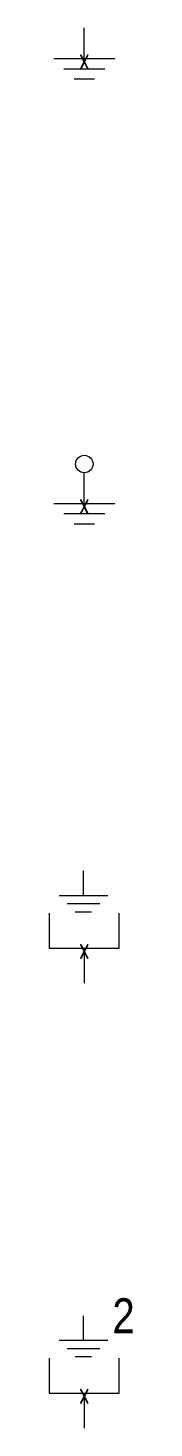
# Model space of a CAD drawing. Header units: metres. Extents: x -162 to 83385, y -62392 to -1971.
# Drawn here: x 65621 to 65812, y -5321 to -2118 of the extents above; entities that cross this region are included whole.
import ezdxf
from ezdxf.enums import TextEntityAlignment as Align

# ---------------------------------------------------------------- set-up
doc = ezdxf.new("R2010")
doc.units = ezdxf.units.M
doc.header["$LTSCALE"] = 0.5
for name, color, linetype, lineweight in [('ELIN_Attribut_01_Produkt_ID', 7, 'Continuous', 0), ('ELIN_Attribut_02_Stromkreis', 7, 'Continuous', 0), ('ELIN_Attribut_03_Verteilerbereich', 7, 'Continuous', 0), ('ELIN_Attribut_04_Montagehoehe', 7, 'Continuous', 0), ('ELIN_Attribut_05_Montageart', 7, 'Continuous', 0), ('ELIN_Attribut_06_Tuernummer', 7, 'Continuous', 0), ('ELIN_Attribut_07_Bemerkung', 7, 'Continuous', 0), ('ELIN_Attribut_08_Adresse', 7, 'Continuous', 0), ('ELIN_Attribut_10_AKZ1', 7, 'Continuous', 0), ('ELIN_Attribut_11_AKZ2', 7, 'Continuous', 0), ('ELIN_Attribut_12_Sonstiges1', 7, 'Continuous', 0), ('ELIN_Attribut_13_Sonstiges2', 7, 'Continuous', 0), ('ELIN_Attribut_14_Bauteil', 7, 'Continuous', 0), ('ELIN_Attribut_15_Ebene', 7, 'Continuous', 0), ('ELIN_Attribut_16_Raumnummer', 7, 'Continuous', 0), ('ELIN_Attribut_17_Raumname', 7, 'Continuous', 0), ('ELIN_Attribut_18_Montageabschnitt', 7, 'Continuous', 0), ('ELIN_Attribut_Basispunkt', 2, 'Continuous', 0), ('ELIN_Attribute_GEMOS', 11, 'Continuous', 0), ('ELIN_EUB_DE_Pot', 5, 'Continuous', 0)]:
    doc.layers.add(name, color=color, linetype=linetype, lineweight=lineweight)
doc.layers.get('0').off()
doc.styles.add('ARIAL_N', font='ARIALN.TTF')
doc.styles.add('ELIN_Attribute', font='isocp.shx', dxfattribs={"width": 0.8})

# ---------------------------------------------------------------- blocks, each defined once
blk = doc.blocks.new('ELIN_EUB_PE_ANSCHLUSS')
at = {"color": 0, "linetype": 'Continuous'}
for p, q in [((0, 0), (0, 70)), ((-70, 0), (70, 0)), ((-46.7, -23.3), (46.7, -23.3)), ((-23.3, -46.7), (23.3, -46.7))]:
    blk.add_line(p, q, dxfattribs=at)
at = {"layer": 'ELIN_Attribut_01_Produkt_ID', "style": 'ELIN_Attribute', "width": 0.8, "flags": 8}
blk.add_attdef('01_PRODUKT_ID', (-542.5, -278.5, 0), '', height=150, dxfattribs=at)
at = {"layer": 'ELIN_Attribut_02_Stromkreis', "style": 'ELIN_Attribute', "width": 0.8, "flags": 8}
blk.add_attdef('02_STROMKREIS', (-247.5, -604.4, 0), '', height=150, dxfattribs=at)
at = {"layer": 'ELIN_Attribut_03_Verteilerbereich', "style": 'ELIN_Attribute', "width": 0.8, "flags": 8}
blk.add_attdef('03_VERTEILERBEREICH', (-247.5, -804.4, 0), '', height=125, dxfattribs=at)
at = {"layer": 'ELIN_Attribut_04_Montagehoehe', "style": 'ELIN_Attribute', "width": 0.8, "flags": 8}
blk.add_attdef('04_MONTAGEHOEHE', text='', height=125, dxfattribs=at).set_placement((-259, -54.7, 0), align=Align.RIGHT)
at = {"layer": 'ELIN_Attribut_05_Montageart', "style": 'ELIN_Attribute', "width": 0.8, "flags": 8}
blk.add_attdef('05_MONTAGEART', (419.5, -4, 0), '', height=125, dxfattribs=at)
at = {"layer": 'ELIN_Attribut_06_Tuernummer', "style": 'ELIN_Attribute', "width": 0.8, "flags": 8}
blk.add_attdef('06_TUERNUMMER', text='', height=125, dxfattribs=at).set_placement((-442, -254.7, 0), align=Align.RIGHT)
at = {"layer": 'ELIN_Attribut_07_Bemerkung', "style": 'ELIN_Attribute', "width": 0.8, "flags": 8}
blk.add_attdef('07_BEMERKUNG', (-247.5, -1004.4, 0), '', height=125, dxfattribs=at)
at = {"layer": 'ELIN_Attribut_08_Adresse', "style": 'ELIN_Attribute', "width": 0.8, "flags": 8}
blk.add_attdef('08_ADRESSE', (-247.5, -1204.4, 0), '', height=125, dxfattribs=at)
at = {"layer": 'ELIN_Attribut_10_AKZ1', "style": 'ELIN_Attribute', "width": 0.8, "flags": 8}
blk.add_attdef('10_AKZ1', (-247.5, -1604.4, 0), '', height=125, dxfattribs=at)
at = {"layer": 'ELIN_Attribut_11_AKZ2', "style": 'ELIN_Attribute', "width": 0.8, "flags": 8}
blk.add_attdef('11_AKZ2', (-247.5, -1804.4, 0), '', height=125, dxfattribs=at)
at = {"layer": 'ELIN_Attribut_12_Sonstiges1', "style": 'ELIN_Attribute', "width": 0.8, "flags": 8}
blk.add_attdef('12_SONSTIGES1', (-247.5, -2004.4, 0), '', height=125, dxfattribs=at)
at = {"layer": 'ELIN_Attribut_13_Sonstiges2', "style": 'ELIN_Attribute', "width": 0.8, "flags": 8}
blk.add_attdef('13_SONSTIGES2', (-247.5, -2204.4, 0), '', height=125, dxfattribs=at)
at = {"layer": 'ELIN_Attribut_14_Bauteil', "style": 'ELIN_Attribute', "width": 0.8, "flags": 8}
blk.add_attdef('14_BAUTEIL', (-247.5, -2404.4, 0), '', height=125, dxfattribs=at)
at = {"layer": 'ELIN_Attribut_15_Ebene', "style": 'ELIN_Attribute', "width": 0.8, "flags": 8}
blk.add_attdef('15_EBENE', (-247.5, -2604.4, 0), '', height=125, dxfattribs=at)
at = {"layer": 'ELIN_Attribut_16_Raumnummer', "style": 'ELIN_Attribute', "width": 0.8, "flags": 8}
blk.add_attdef('16_RAUMNUMMER', (-247.5, -2804.4, 0), '', height=125, dxfattribs=at)
at = {"layer": 'ELIN_Attribut_17_Raumname', "style": 'ELIN_Attribute', "width": 0.8, "flags": 8}
blk.add_attdef('17_RAUMNAME', (-247.5, -3004.4, 0), '', height=125, dxfattribs=at)
at = {"layer": 'ELIN_Attribut_18_Montageabschnitt', "style": 'ELIN_Attribute', "width": 0.8, "flags": 8}
blk.add_attdef('18_MONTAGEABSCHNITT', (-247.5, -3204.4, 0), '', height=125, dxfattribs=at)
at = {"layer": 'ELIN_Attribut_Basispunkt', "style": 'ELIN_Attribute', "width": 0.8, "flags": 8}
blk.add_attdef('Basispunkt', text='', height=50, dxfattribs=at).set_placement((0, 0), align=Align.MIDDLE)
at = {"layer": 'ELIN_Attribute_GEMOS', "style": 'ELIN_Attribute', "width": 0.6}
for tag, p in [('G01_PRO02ID', (1620.5, 183.6)), ('G02_BEZEICHNUNG', (1620.5, -14.6, 0)), ('G03_DESCRIPTION', (1620.5, -204.4, 0)), ('G04_GEMOS-SYMBOL', (1623.8, -404.4, 0)), ('G05_GEMOS-TYP', (1623.8, -604.4, 0)), ('G06_ORTSKENNUNG', (1620.5, -804.4, 0)), ('G08_FREI1', (1620.5, -1004.4, 0)), ('G08_FREI2', (1620.5, -1204.4, 0))]:
    blk.add_attdef(tag, p, '', height=125, dxfattribs=at)
blk = doc.blocks.new('ELIN_EUB_PA_ANSCHLUSS_FREMD')
at = {"color": 0, "linetype": 'Continuous'}
for p, q in [((0, 0), (0, 70)), ((-70, 0), (70, 0)), ((-46.7, -23.3), (46.7, -23.3)), ((-23.3, -46.7), (23.3, -46.7))]:
    blk.add_line(p, q, dxfattribs=at)
at = {"color": 0}
blk.add_circle((0, 90), 20, dxfattribs=at)
at = {"layer": 'ELIN_Attribut_01_Produkt_ID', "style": 'ELIN_Attribute', "width": 0.8, "flags": 8}
blk.add_attdef('01_PRODUKT_ID', (-542.5, -278.5, 0), '', height=150, dxfattribs=at)
at = {"layer": 'ELIN_Attribut_02_Stromkreis', "style": 'ELIN_Attribute', "width": 0.8, "flags": 8}
blk.add_attdef('02_STROMKREIS', (-247.5, -604.4, 0), '', height=150, dxfattribs=at)
at = {"layer": 'ELIN_Attribut_03_Verteilerbereich', "style": 'ELIN_Attribute', "width": 0.8, "flags": 8}
blk.add_attdef('03_VERTEILERBEREICH', (-247.5, -804.4, 0), '', height=125, dxfattribs=at)
at = {"layer": 'ELIN_Attribut_04_Montagehoehe', "style": 'ELIN_Attribute', "width": 0.8, "flags": 8}
blk.add_attdef('04_MONTAGEHOEHE', text='', height=125, dxfattribs=at).set_placement((-259, -54.7, 0), align=Align.RIGHT)
at = {"layer": 'ELIN_Attribut_05_Montageart', "style": 'ELIN_Attribute', "width": 0.8, "flags": 8}
blk.add_attdef('05_MONTAGEART', (419.5, -4, 0), '', height=125, dxfattribs=at)
at = {"layer": 'ELIN_Attribut_06_Tuernummer', "style": 'ELIN_Attribute', "width": 0.8, "flags": 8}
blk.add_attdef('06_TUERNUMMER', text='', height=125, dxfattribs=at).set_placement((-442, -254.7, 0), align=Align.RIGHT)
at = {"layer": 'ELIN_Attribut_07_Bemerkung', "style": 'ELIN_Attribute', "width": 0.8, "flags": 8}
blk.add_attdef('07_BEMERKUNG', (-247.5, -1004.4, 0), '', height=125, dxfattribs=at)
at = {"layer": 'ELIN_Attribut_08_Adresse', "style": 'ELIN_Attribute', "width": 0.8, "flags": 8}
blk.add_attdef('08_ADRESSE', (-247.5, -1204.4, 0), '', height=125, dxfattribs=at)
at = {"layer": 'ELIN_Attribut_10_AKZ1', "style": 'ELIN_Attribute', "width": 0.8, "flags": 8}
blk.add_attdef('10_AKZ1', (-247.5, -1604.4, 0), '', height=125, dxfattribs=at)
at = {"layer": 'ELIN_Attribut_11_AKZ2', "style": 'ELIN_Attribute', "width": 0.8, "flags": 8}
blk.add_attdef('11_AKZ2', (-247.5, -1804.4, 0), '', height=125, dxfattribs=at)
at = {"layer": 'ELIN_Attribut_12_Sonstiges1', "style": 'ELIN_Attribute', "width": 0.8, "flags": 8}
blk.add_attdef('12_SONSTIGES1', (-247.5, -2004.4, 0), '', height=125, dxfattribs=at)
at = {"layer": 'ELIN_Attribut_13_Sonstiges2', "style": 'ELIN_Attribute', "width": 0.8, "flags": 8}
blk.add_attdef('13_SONSTIGES2', (-247.5, -2204.4, 0), '', height=125, dxfattribs=at)
at = {"layer": 'ELIN_Attribut_14_Bauteil', "style": 'ELIN_Attribute', "width": 0.8, "flags": 8}
blk.add_attdef('14_BAUTEIL', (-247.5, -2404.4, 0), '', height=125, dxfattribs=at)
at = {"layer": 'ELIN_Attribut_15_Ebene', "style": 'ELIN_Attribute', "width": 0.8, "flags": 8}
blk.add_attdef('15_EBENE', (-247.5, -2604.4, 0), '', height=125, dxfattribs=at)
at = {"layer": 'ELIN_Attribut_16_Raumnummer', "style": 'ELIN_Attribute', "width": 0.8, "flags": 8}
blk.add_attdef('16_RAUMNUMMER', (-247.5, -2804.4, 0), '', height=125, dxfattribs=at)
at = {"layer": 'ELIN_Attribut_17_Raumname', "style": 'ELIN_Attribute', "width": 0.8, "flags": 8}
blk.add_attdef('17_RAUMNAME', (-247.5, -3004.4, 0), '', height=125, dxfattribs=at)
at = {"layer": 'ELIN_Attribut_18_Montageabschnitt', "style": 'ELIN_Attribute', "width": 0.8, "flags": 8}
blk.add_attdef('18_MONTAGEABSCHNITT', (-247.5, -3204.4, 0), '', height=125, dxfattribs=at)
at = {"layer": 'ELIN_Attribut_Basispunkt', "style": 'ELIN_Attribute', "width": 0.8, "flags": 8}
blk.add_attdef('Basispunkt', text='', height=50, dxfattribs=at).set_placement((0, 0), align=Align.MIDDLE)
at = {"layer": 'ELIN_Attribute_GEMOS', "style": 'ELIN_Attribute', "width": 0.6}
for tag, p in [('G01_PRO02ID', (1620.5, 183.6)), ('G02_BEZEICHNUNG', (1620.5, -14.6, 0)), ('G03_DESCRIPTION', (1620.5, -204.4, 0)), ('G04_GEMOS-SYMBOL', (1623.8, -404.4, 0)), ('G05_GEMOS-TYP', (1623.8, -604.4, 0)), ('G06_ORTSKENNUNG', (1620.5, -804.4, 0)), ('G08_FREI1', (1620.5, -1004.4, 0)), ('G08_FREI2', (1620.5, -1204.4, 0))]:
    blk.add_attdef(tag, p, '', height=125, dxfattribs=at)
blk = doc.blocks.new('ELIN_EUB_PA_DOSE_STIFT')
at = {"color": 0, "linetype": 'Continuous'}
for p, q in [((-1.8, 120.8), (-1.8, 176.8)), ((-57.8, 120.8), (54.2, 120.8)), ((-39.1, 102.1), (35.5, 102.1)), ((-20.5, 83.5), (16.9, 83.5))]:
    blk.add_line(p, q, dxfattribs=at)
at = {"color": 0}
for p, q in [((-80, 80), (-80, 0)), ((80, 0), (80, 80)), ((-80, 0), (80, 0)), ((0, 0), (0, -80))]:
    blk.add_line(p, q, dxfattribs=at)
at = {"layer": 'ELIN_Attribut_01_Produkt_ID', "style": 'ELIN_Attribute', "width": 0.8, "flags": 8}
blk.add_attdef('01_PRODUKT_ID', (-542.5, -278.5, 0), '', height=150, dxfattribs=at)
at = {"layer": 'ELIN_Attribut_02_Stromkreis', "style": 'ELIN_Attribute', "width": 0.8, "flags": 8}
blk.add_attdef('02_STROMKREIS', (-247.5, -604.4, 0), '', height=150, dxfattribs=at)
at = {"layer": 'ELIN_Attribut_03_Verteilerbereich', "style": 'ELIN_Attribute', "width": 0.8, "flags": 8}
blk.add_attdef('03_VERTEILERBEREICH', (-247.5, -804.4, 0), '', height=125, dxfattribs=at)
at = {"layer": 'ELIN_Attribut_04_Montagehoehe', "style": 'ELIN_Attribute', "width": 0.8, "flags": 8}
blk.add_attdef('04_MONTAGEHOEHE', text='', height=125, dxfattribs=at).set_placement((-259, -54.7, 0), align=Align.RIGHT)
at = {"layer": 'ELIN_Attribut_05_Montageart', "style": 'ELIN_Attribute', "width": 0.8, "flags": 8}
blk.add_attdef('05_MONTAGEART', (419.5, -4, 0), '', height=125, dxfattribs=at)
at = {"layer": 'ELIN_Attribut_06_Tuernummer', "style": 'ELIN_Attribute', "width": 0.8, "flags": 8}
blk.add_attdef('06_TUERNUMMER', text='', height=125, dxfattribs=at).set_placement((-442, -254.7, 0), align=Align.RIGHT)
at = {"layer": 'ELIN_Attribut_07_Bemerkung', "style": 'ELIN_Attribute', "width": 0.8, "flags": 8}
blk.add_attdef('07_BEMERKUNG', (-247.5, -1004.4, 0), '', height=125, dxfattribs=at)
at = {"layer": 'ELIN_Attribut_08_Adresse', "style": 'ELIN_Attribute', "width": 0.8, "flags": 8}
blk.add_attdef('08_ADRESSE', (-247.5, -1204.4, 0), '', height=125, dxfattribs=at)
at = {"layer": 'ELIN_Attribut_10_AKZ1', "style": 'ELIN_Attribute', "width": 0.8, "flags": 8}
blk.add_attdef('10_AKZ1', (-247.5, -1604.4, 0), '', height=125, dxfattribs=at)
at = {"layer": 'ELIN_Attribut_11_AKZ2', "style": 'ELIN_Attribute', "width": 0.8, "flags": 8}
blk.add_attdef('11_AKZ2', (-247.5, -1804.4, 0), '', height=125, dxfattribs=at)
at = {"layer": 'ELIN_Attribut_12_Sonstiges1', "style": 'ELIN_Attribute', "width": 0.8, "flags": 8}
blk.add_attdef('12_SONSTIGES1', (-247.5, -2004.4, 0), '', height=125, dxfattribs=at)
at = {"layer": 'ELIN_Attribut_13_Sonstiges2', "style": 'ELIN_Attribute', "width": 0.8, "flags": 8}
blk.add_attdef('13_SONSTIGES2', (-247.5, -2204.4, 0), '', height=125, dxfattribs=at)
at = {"layer": 'ELIN_Attribut_14_Bauteil', "style": 'ELIN_Attribute', "width": 0.8, "flags": 8}
blk.add_attdef('14_BAUTEIL', (-247.5, -2404.4, 0), '', height=125, dxfattribs=at)
at = {"layer": 'ELIN_Attribut_15_Ebene', "style": 'ELIN_Attribute', "width": 0.8, "flags": 8}
blk.add_attdef('15_EBENE', (-247.5, -2604.4, 0), '', height=125, dxfattribs=at)
at = {"layer": 'ELIN_Attribut_16_Raumnummer', "style": 'ELIN_Attribute', "width": 0.8, "flags": 8}
blk.add_attdef('16_RAUMNUMMER', (-247.5, -2804.4, 0), '', height=125, dxfattribs=at)
at = {"layer": 'ELIN_Attribut_17_Raumname', "style": 'ELIN_Attribute', "width": 0.8, "flags": 8}
blk.add_attdef('17_RAUMNAME', (-247.5, -3004.4, 0), '', height=125, dxfattribs=at)
at = {"layer": 'ELIN_Attribut_18_Montageabschnitt', "style": 'ELIN_Attribute', "width": 0.8, "flags": 8}
blk.add_attdef('18_MONTAGEABSCHNITT', (-247.5, -3204.4, 0), '', height=125, dxfattribs=at)
at = {"layer": 'ELIN_Attribut_Basispunkt', "style": 'ELIN_Attribute', "width": 0.8, "flags": 8}
blk.add_attdef('Basispunkt', text='', height=50, dxfattribs=at).set_placement((0, 0), align=Align.MIDDLE)
at = {"layer": 'ELIN_Attribute_GEMOS', "style": 'ELIN_Attribute', "width": 0.6}
for tag, p in [('G01_PRO02ID', (1620.5, 183.6)), ('G02_BEZEICHNUNG', (1620.5, -14.6, 0)), ('G03_DESCRIPTION', (1620.5, -204.4, 0)), ('G04_GEMOS-SYMBOL', (1623.8, -404.4, 0)), ('G05_GEMOS-TYP', (1623.8, -604.4, 0)), ('G06_ORTSKENNUNG', (1620.5, -804.4, 0)), ('G08_FREI1', (1620.5, -1004.4, 0)), ('G08_FREI2', (1620.5, -1204.4, 0))]:
    blk.add_attdef(tag, p, '', height=125, dxfattribs=at)
blk = doc.blocks.new('ELIN_EUB_DOSE_STIFT_2F')
at = {"color": 0, "linetype": 'Continuous'}
for p, q in [((-1.8, 120.8), (-1.8, 176.8)), ((-57.8, 120.8), (54.2, 120.8)), ((-39.1, 102.1), (35.5, 102.1)), ((-20.5, 83.5), (16.9, 83.5))]:
    blk.add_line(p, q, dxfattribs=at)
at = {"color": 0}
for p, q in [((-80, 80), (-80, 0)), ((80, 0), (80, 80)), ((-80, 0), (80, 0)), ((0, 0), (0, -80))]:
    blk.add_line(p, q, dxfattribs=at)
at = {"color": 0, "style": 'ARIAL_N'}
blk.add_text('2', height=80, dxfattribs=at).set_placement((64.4, 136.8))
at = {"layer": 'ELIN_Attribut_01_Produkt_ID', "style": 'ELIN_Attribute', "width": 0.8, "flags": 8}
blk.add_attdef('01_PRODUKT_ID', (-542.5, -278.5, 0), '', height=150, dxfattribs=at)
at = {"layer": 'ELIN_Attribut_02_Stromkreis', "style": 'ELIN_Attribute', "width": 0.8, "flags": 8}
blk.add_attdef('02_STROMKREIS', (-247.5, -604.4, 0), '', height=150, dxfattribs=at)
at = {"layer": 'ELIN_Attribut_03_Verteilerbereich', "style": 'ELIN_Attribute', "width": 0.8, "flags": 8}
blk.add_attdef('03_VERTEILERBEREICH', (-247.5, -804.4, 0), '', height=125, dxfattribs=at)
at = {"layer": 'ELIN_Attribut_04_Montagehoehe', "style": 'ELIN_Attribute', "width": 0.8, "flags": 8}
blk.add_attdef('04_MONTAGEHOEHE', text='', height=125, dxfattribs=at).set_placement((-259, -54.7, 0), align=Align.RIGHT)
at = {"layer": 'ELIN_Attribut_05_Montageart', "style": 'ELIN_Attribute', "width": 0.8, "flags": 8}
blk.add_attdef('05_MONTAGEART', (419.5, -4, 0), '', height=125, dxfattribs=at)
at = {"layer": 'ELIN_Attribut_06_Tuernummer', "style": 'ELIN_Attribute', "width": 0.8, "flags": 8}
blk.add_attdef('06_TUERNUMMER', text='', height=125, dxfattribs=at).set_placement((-442, -254.7, 0), align=Align.RIGHT)
at = {"layer": 'ELIN_Attribut_07_Bemerkung', "style": 'ELIN_Attribute', "width": 0.8, "flags": 8}
blk.add_attdef('07_BEMERKUNG', (-247.5, -1004.4, 0), '', height=125, dxfattribs=at)
at = {"layer": 'ELIN_Attribut_08_Adresse', "style": 'ELIN_Attribute', "width": 0.8, "flags": 8}
blk.add_attdef('08_ADRESSE', (-247.5, -1204.4, 0), '', height=125, dxfattribs=at)
at = {"layer": 'ELIN_Attribut_10_AKZ1', "style": 'ELIN_Attribute', "width": 0.8, "flags": 8}
blk.add_attdef('10_AKZ1', (-247.5, -1604.4, 0), '', height=125, dxfattribs=at)
at = {"layer": 'ELIN_Attribut_11_AKZ2', "style": 'ELIN_Attribute', "width": 0.8, "flags": 8}
blk.add_attdef('11_AKZ2', (-247.5, -1804.4, 0), '', height=125, dxfattribs=at)
at = {"layer": 'ELIN_Attribut_12_Sonstiges1', "style": 'ELIN_Attribute', "width": 0.8, "flags": 8}
blk.add_attdef('12_SONSTIGES1', (-247.5, -2004.4, 0), '', height=125, dxfattribs=at)
at = {"layer": 'ELIN_Attribut_13_Sonstiges2', "style": 'ELIN_Attribute', "width": 0.8, "flags": 8}
blk.add_attdef('13_SONSTIGES2', (-247.5, -2204.4, 0), '', height=125, dxfattribs=at)
at = {"layer": 'ELIN_Attribut_14_Bauteil', "style": 'ELIN_Attribute', "width": 0.8, "flags": 8}
blk.add_attdef('14_BAUTEIL', (-247.5, -2404.4, 0), '', height=125, dxfattribs=at)
at = {"layer": 'ELIN_Attribut_15_Ebene', "style": 'ELIN_Attribute', "width": 0.8, "flags": 8}
blk.add_attdef('15_EBENE', (-247.5, -2604.4, 0), '', height=125, dxfattribs=at)
at = {"layer": 'ELIN_Attribut_16_Raumnummer', "style": 'ELIN_Attribute', "width": 0.8, "flags": 8}
blk.add_attdef('16_RAUMNUMMER', (-247.5, -2804.4, 0), '', height=125, dxfattribs=at)
at = {"layer": 'ELIN_Attribut_17_Raumname', "style": 'ELIN_Attribute', "width": 0.8, "flags": 8}
blk.add_attdef('17_RAUMNAME', (-247.5, -3004.4, 0), '', height=125, dxfattribs=at)
at = {"layer": 'ELIN_Attribut_18_Montageabschnitt', "style": 'ELIN_Attribute', "width": 0.8, "flags": 8}
blk.add_attdef('18_MONTAGEABSCHNITT', (-247.5, -3204.4, 0), '', height=125, dxfattribs=at)
at = {"layer": 'ELIN_Attribut_Basispunkt', "style": 'ELIN_Attribute', "width": 0.8, "flags": 8}
blk.add_attdef('Basispunkt', text='', height=50, dxfattribs=at).set_placement((0, 0), align=Align.MIDDLE)
at = {"layer": 'ELIN_Attribute_GEMOS', "style": 'ELIN_Attribute', "width": 0.6}
for tag, p in [('G01_PRO02ID', (1620.5, 183.6)), ('G02_BEZEICHNUNG', (1620.5, -14.6, 0)), ('G03_DESCRIPTION', (1620.5, -204.4, 0)), ('G04_GEMOS-SYMBOL', (1623.8, -404.4, 0)), ('G05_GEMOS-TYP', (1623.8, -604.4, 0)), ('G06_ORTSKENNUNG', (1620.5, -804.4, 0)), ('G08_FREI1', (1620.5, -1004.4, 0)), ('G08_FREI2', (1620.5, -1204.4, 0))]:
    blk.add_attdef(tag, p, '', height=125, dxfattribs=at)

msp = doc.modelspace()

# ---------------------------------------------------------------- block references
at = {"layer": 'ELIN_EUB_DE_Pot', "lineweight": 0}
ref = msp.add_blockref('ELIN_EUB_PE_ANSCHLUSS', (65701.2, -2187.6), dxfattribs=at)
ref.add_attrib('Basispunkt', 'x', dxfattribs={"layer": 'ELIN_Attribut_Basispunkt', "height": 50, "style": 'ELIN_Attribute', "width": 0.8}).set_placement((65701.2, -2187.6), align=Align.MIDDLE)
ref = msp.add_blockref('ELIN_EUB_PA_ANSCHLUSS_FREMD', (65701.2, -3205.5), dxfattribs=at)
ref.add_attrib('Basispunkt', 'x', dxfattribs={"layer": 'ELIN_Attribut_Basispunkt', "height": 50, "style": 'ELIN_Attribute', "width": 0.8}).set_placement((65701.2, -3205.5), align=Align.MIDDLE)
ref = msp.add_blockref('ELIN_EUB_PA_DOSE_STIFT', (65701.2, -4223.4), dxfattribs=at)
ref.add_attrib('Basispunkt', 'x', dxfattribs={"layer": 'ELIN_Attribut_Basispunkt', "height": 50, "style": 'ELIN_Attribute', "width": 0.8}).set_placement((65701.2, -4223.4), align=Align.MIDDLE)
ref = msp.add_blockref('ELIN_EUB_DOSE_STIFT_2F', (65701.2, -5241.3), dxfattribs=at)
ref.add_attrib('Basispunkt', 'x', dxfattribs={"layer": 'ELIN_Attribut_Basispunkt', "height": 50, "style": 'ELIN_Attribute', "width": 0.8}).set_placement((65701.2, -5241.3), align=Align.MIDDLE)

doc.saveas('drawing.dxf')
